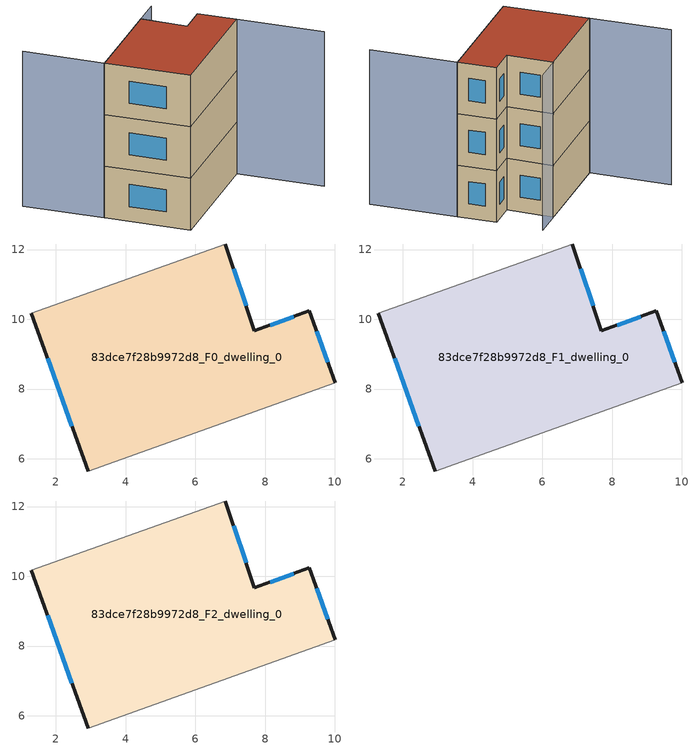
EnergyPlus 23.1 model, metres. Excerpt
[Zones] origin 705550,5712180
83dce7f28b9972d8_F0_dwelling_0
 floor ground (EU_floor_Construction): 9.26,10.24 10,8.18 2.92,5.65 1.3,10.17 6.86,12.16 7.69,9.68 z0
 wall outside (EU_wall_Construction): 10,8.18 9.26,10.24 7.69,9.68 6.86,12.16 / 1.3,10.17 2.92,5.65 z0:3
 wall adiabatic (EU_wall_Construction): 2.92,5.65 10,8.18 / 6.86,12.16 1.3,10.17 z0:3
 window (EU_Window_Construction): 8.81,10.08 8.14,9.84 / 9.79,8.77 9.47,9.65 / 1.76,8.89 2.46,6.94 / 7.45,10.38 7.1,11.45 z0.85:2.15
83dce7f28b9972d8_F1_dwelling_0
 floor to 83dce7f28b9972d8_F0_dwelling_0 (EU_floor_Construction): 9.26,10.24 10,8.18 2.92,5.65 1.3,10.17 6.86,12.16 7.69,9.68 z3
 wall outside (EU_wall_Construction): 10,8.18 9.26,10.24 7.69,9.68 6.86,12.16 / 1.3,10.17 2.92,5.65 z3:6
 wall adiabatic (EU_wall_Construction): 2.92,5.65 10,8.18 / 6.86,12.16 1.3,10.17 z3:6
 window (EU_Window_Construction): 8.81,10.08 8.14,9.84 / 9.79,8.77 9.47,9.65 / 1.76,8.89 2.46,6.94 / 7.45,10.38 7.1,11.45 z3.85:5.15
83dce7f28b9972d8_F2_dwelling_0
 floor to 83dce7f28b9972d8_F1_dwelling_0 (EU_floor_Construction): 9.26,10.24 10,8.18 2.92,5.65 1.3,10.17 6.86,12.16 7.69,9.68 z6
 wall outside (EU_wall_Construction): 10,8.18 9.26,10.24 7.69,9.68 6.86,12.16 / 1.3,10.17 2.92,5.65 z6:9
 wall adiabatic (EU_wall_Construction): 2.92,5.65 10,8.18 / 6.86,12.16 1.3,10.17 z6:9
 window (EU_Window_Construction): 8.81,10.08 8.14,9.84 / 9.79,8.77 9.47,9.65 / 1.76,8.89 2.46,6.94 / 7.45,10.38 7.1,11.45 z6.85:8.15
 roof outside (EU_roof_Construction): 10,8.18 9.26,10.24 7.69,9.68 6.86,12.16 1.3,10.17 2.92,5.65 z9
shading: 2.92,5.65 10.01,8.18 / 10.01,8.18 11.65,3.57 / 8.49,12.74 1.29,10.17 / 1.29,10.17 -0.24,14.48 z0:9
[Building]
EU S2 Campaign: North Axis=0; Terrain=City; Solar Distribution=FullExterior
[Site:Location]
London: Latitude=51.5; Longitude=-0.5; Time Zone=0; Elevation=25
[SizingPeriod:WeatherFileDays]
AnnualSizingPeriod: Begin Month=1; Begin Day of Month=1; End Month=12; End Day of Month=31; Day of Week for Start Day=Monday; Use Weather File Daylight Saving Period=No; Use Weather File Rain and Snow Indicators=No
[MATERIAL]
EU_InternalMass_Material: Roughness=MediumRough; Thickness=0.1; Conductivity=1; Density=1800; Specific Heat=900; Thermal Absorptance=0.9; Solar Absorptance=0.7; Visible Absorptance=0.7
[MATERIAL:NOMASS] Roughness=MediumRough; Thermal Absorptance=0.9; Solar Absorptance=0.7; Visible Absorptance=0.7
Name | Thermal Resistance
EU_wall_NoMass | 0.71061
EU_roof_NoMass | 2.41608
EU_floor_NoMass | 1.75078
[WINDOWMATERIAL:SIMPLEGLAZINGSYSTEM]
EU_Window_SimpleGlazing: UFactor=2.64892; Solar Heat Gain Coefficient=0.76; Visible Transmittance=0.76
[CONSTRUCTION]
EU_wall_Construction: EU_wall_NoMass
EU_roof_Construction: EU_roof_NoMass
EU_floor_Construction: EU_floor_NoMass
EU_Window_Construction: EU_Window_SimpleGlazing
EU_InternalMass_Construction: EU_InternalMass_Material
[ZONE] Type=1; Multiplier=1; Ceiling Height=autocalculate; Floor Area=autocalculate; Part of Total Floor Area=Yes
Name | Volume
83dce7f28b9972d8_F0_dwelling_0 | 95.4822
83dce7f28b9972d8_F1_dwelling_0; 83dce7f28b9972d8_F2_dwelling_0 | 95.4814
[INTERNALMASS] Construction=EU_InternalMass_Construction; Surface Area=31.8271
Name | Zone or ZoneList
83dce7f28b9972d8_F0_dwelling_0_EU_InternalMass | 83dce7f28b9972d8_F0_dwelling_0
83dce7f28b9972d8_F1_dwelling_0_EU_InternalMass | 83dce7f28b9972d8_F1_dwelling_0
83dce7f28b9972d8_F2_dwelling_0_EU_InternalMass | 83dce7f28b9972d8_F2_dwelling_0
[OTHEREQUIPMENT] Fuel Type=Electricity; Design Level Calculation Method=Watts/Area; Power per Zone Floor Area=1; Fraction Latent=0; Fraction Radiant=0; Fraction Lost=0; Carbon Dioxide Generation Rate=0; EndUse Subcategory=EU_Step8_InternalGains
Name | Zone or ZoneList or Space or SpaceList | Schedule
EU_Step8_InternalGain_83dce7f28b9972d8_F0_dwelling_0_f000 | 83dce7f28b9972d8_F0_dwelling_0 | EU_Step8_GainSchedule_83dce7f28b9972d8_F0_dwelling_0_f000
EU_Step8_InternalGain_83dce7f28b9972d8_F1_dwelling_0_f000 | 83dce7f28b9972d8_F1_dwelling_0 | EU_Step8_GainSchedule_83dce7f28b9972d8_F1_dwelling_0_f000
EU_Step8_InternalGain_83dce7f28b9972d8_F2_dwelling_0_f000 | 83dce7f28b9972d8_F2_dwelling_0 | EU_Step8_GainSchedule_83dce7f28b9972d8_F2_dwelling_0_f000
[ZONEVENTILATION:DESIGNFLOWRATE] Schedule=EU_AlwaysOn; Design Flow Rate Calculation Method=AirChanges/Hour; Air Changes per Hour=0.496673; Ventilation Type=Natural; Fan Pressure Rise=0; Fan Total Efficiency=1; Constant Term Coefficient=1; Temperature Term Coefficient=0; Velocity Term Coefficient=0; Velocity Squared Term Coefficient=0; Minimum Indoor Temperature=-100; Maximum Indoor Temperature=100; Delta Temperature=-100; Minimum Outdoor Temperature=-100; Maximum Outdoor Temperature=100; Maximum Wind Speed=40
Name | Zone or ZoneList or Space or SpaceList
EU_ConstantAir_83dce7f28b9972d8_F0_dwelling_0 | 83dce7f28b9972d8_F0_dwelling_0
EU_ConstantAir_83dce7f28b9972d8_F1_dwelling_0 | 83dce7f28b9972d8_F1_dwelling_0
EU_ConstantAir_83dce7f28b9972d8_F2_dwelling_0 | 83dce7f28b9972d8_F2_dwelling_0
[HVACTEMPLATE:THERMOSTAT] Constant Heating Setpoint=20; Constant Cooling Setpoint=50
EU_HeatOnly_83dce7f28b9972d8_F0_dwelling_0; EU_HeatOnly_83dce7f28b9972d8_F1_dwelling_0; EU_HeatOnly_83dce7f28b9972d8_F2_dwelling_0
[HVACTEMPLATE:ZONE:IDEALLOADSAIRSYSTEM] System Availability Schedule=EU_AlwaysOn; Maximum Heating Supply Air Temperature=50; Minimum Cooling Supply Air Temperature=13; Maximum Heating Supply Air Humidity Ratio=0.0156; Minimum Cooling Supply Air Humidity Ratio=0.0077; Heating Limit=NoLimit; Cooling Limit=NoLimit; Heating Availability Schedule=EU_AlwaysOn; Cooling Availability Schedule=EU_CoolingOff; Dehumidification Control Type=ConstantSensibleHeatRatio; Cooling Sensible Heat Ratio=0.7; Dehumidification Setpoint=60; Humidification Control Type=None; Humidification Setpoint=30; Outdoor Air Method=None; Outdoor Air Flow Rate per Person=0.00944; Outdoor Air Flow Rate per Zone Floor Area=0; Outdoor Air Flow Rate per Zone=0; Demand Controlled Ventilation Type=None; Outdoor Air Economizer Type=NoEconomizer; Heat Recovery Type=None; Sensible Heat Recovery Effectiveness=0.7; Latent Heat Recovery Effectiveness=0.65
Name | Template Thermostat
83dce7f28b9972d8_F0_dwelling_0 | EU_HeatOnly_83dce7f28b9972d8_F0_dwelling_0
83dce7f28b9972d8_F1_dwelling_0 | EU_HeatOnly_83dce7f28b9972d8_F1_dwelling_0
83dce7f28b9972d8_F2_dwelling_0 | EU_HeatOnly_83dce7f28b9972d8_F2_dwelling_0
[SIZING:ZONE] Zone Cooling Design Supply Air Temperature Input Method=SupplyAirTemperature; Zone Cooling Design Supply Air Temperature=13; Zone Heating Design Supply Air Temperature Input Method=SupplyAirTemperature; Zone Heating Design Supply Air Temperature=50; Zone Cooling Design Supply Air Humidity Ratio=0.008; Zone Heating Design Supply Air Humidity Ratio=0.008; Cooling Design Air Flow Method=DesignDay; Cooling Design Air Flow Rate=0; Cooling Minimum Air Flow per Zone Floor Area=0.000762; Cooling Minimum Air Flow=0; Cooling Minimum Air Flow Fraction=0.2; Heating Design Air Flow Method=DesignDay; Heating Design Air Flow Rate=0; Heating Maximum Air Flow per Zone Floor Area=0.002032; Heating Maximum Air Flow=0.141576; Heating Maximum Air Flow Fraction=0.3; Account for Dedicated Outdoor Air System=No; Dedicated Outdoor Air System Control Strategy=NeutralSupplyAir; Dedicated Outdoor Air Low Setpoint Temperature for Design=autosize; Dedicated Outdoor Air High Setpoint Temperature for Design=autosize; Zone Load Sizing Method=Sensible Load Only No Latent Load; Zone Latent Cooling Design Supply Air Humidity Ratio Input Method=HumidityRatioDifference; Zone Cooling Design Supply Air Humidity Ratio Difference=0.005; Zone Latent Heating Design Supply Air Humidity Ratio Input Method=HumidityRatioDifference; Zone Humidification Design Supply Air Humidity Ratio Difference=0.005
83dce7f28b9972d8_F0_dwelling_0; 83dce7f28b9972d8_F1_dwelling_0; 83dce7f28b9972d8_F2_dwelling_0
[SCHEDULE:CONSTANT]
Name | Hourly Value
EU_AlwaysOn | 1
EU_CoolingOff | 0
[SCHEDULE:FILE] Column Number=1; Rows to Skip at Top=0; Number of Hours of Data=8760; Column Separator=Comma; Interpolate to Timestep=No; Minutes per Item=60; Adjust Schedule for Daylight Savings=Yes
Name | File
EU_Step8_GainSchedule_83dce7f28b9972d8_F0_dwelling_0_f000 | ../../schedules/83dce7f28b9972d8/83dce7f28b9972d8_F0_dwelling_0_f000_gain.csv
EU_Step8_GainSchedule_83dce7f28b9972d8_F1_dwelling_0_f000 | ../../schedules/83dce7f28b9972d8/83dce7f28b9972d8_F1_dwelling_0_f000_gain.csv
EU_Step8_GainSchedule_83dce7f28b9972d8_F2_dwelling_0_f000 | ../../schedules/83dce7f28b9972d8/83dce7f28b9972d8_F2_dwelling_0_f000_gain.csv
